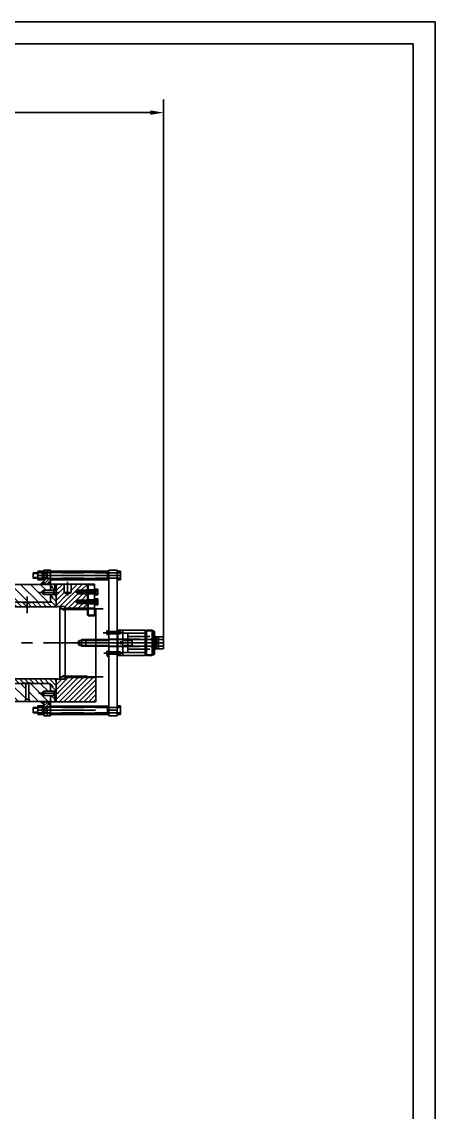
# Model space of a CAD drawing. Header units: millimetres. Extents: x 0 to 8400, y -2453 to 5940.
# Drawn here: x 6527 to 8400, y 1001 to 5940 of the extents above; entities that cross this region are included whole.
import ezdxf
from ezdxf.enums import TextEntityAlignment as Align

# ---------------------------------------------------------------- set-up
doc = ezdxf.new("R2010")
doc.units = ezdxf.units.MM
doc.header["$LTSCALE"] = 200
doc.linetypes.add('F', pattern=[0.75, 0.5, -0.25])
doc.linetypes.add('G', pattern=[2, 1.25, -0.25, 0.25, -0.25])
for name, color, linetype in [('01', 7, 'Continuous'), ('02', 1, 'Continuous'), ('04', 2, 'F'), ('05', 142, 'G'), ('08', 1, 'Continuous')]:
    doc.layers.add(name, color=color, linetype=linetype)
doc.styles.get("Standard").update_dxf_attribs({"font": 'isocp', "width": 0.707, "bigfont": 'intecad.shx'})
doc.dimstyles.new('INTE', dxfattribs={"dimscale": 20, "dimtxt": 3.5, "dimasz": 3, "dimexe": 3, "dimexo": 0, "dimgap": 1, "dimtad": 1, "dimdec": 3, "dimdsep": 46, "dimtxsty": 'Standard', "dimcen": 0, "dimclrd": 1, "dimclre": 1, "dimclrt": 3, "dimaunit": 1, "dimadec": 0, "dimazin": 0, "dimtfac": 1, "dimtdec": 3, "dimtmove": 0, "dimatfit": 0, "dimfxl": 1, "dimarcsym": 0})

# ---------------------------------------------------------------- blocks, each defined once
blk = doc.blocks.new('*D33')
at = {"layer": '08', "color": 1, "lineweight": -2, "transparency": 16777216}
for p, q in [((1091.5, 3154.4), (1091.5, 5588.7)), ((7169.5, 3154.4), (7169.5, 5588.7)), ((7109.5, 5528.7), (1151.5, 5528.7))]:
    blk.add_line(p, q, dxfattribs=at)
at = {"layer": '08', "color": 1, "transparency": 16777216}
for points in [[(1151.5, 5538.7), (1151.5, 5518.7), (1091.5, 5528.7)], [(7109.5, 5538.7), (7109.5, 5518.7), (7169.5, 5528.7)]]:
    blk.add_solid(points, dxfattribs=at)
at = {"layer": 'DEFPOINTS', "color": 0, "transparency": 16777216}
for p in [(1091.5, 5528.7), (1091.5, 3154.4), (7169.5, 3154.4)]:
    blk.add_point(p, dxfattribs=at)
at = {"layer": '08', "color": 3, "transparency": 16777216, "insert": (4130.5, 5583.7), "char_height": 70, "attachment_point": 5}
blk.add_mtext('6078', dxfattribs=at)
blk = doc.blocks.new('*U30')
at = {"layer": '01'}
for p, q in [((-27.2, 9), (-27.2, 0)), ((0, 9), (-27.2, 9)), ((-27.2, 0), (0, 0)), ((0, 0), (-5.2, 9)), ((0, 9), (5.2, 0)), ((0, 9), (27.2, 9)), ((27.2, 0), (0, 0)), ((27.2, 9), (27.2, 0))]:
    blk.add_line(p, q, dxfattribs=at)
at = {"layer": '05'}
blk.add_line((0, 11.1), (0, -2.1), dxfattribs=at)
blk = doc.blocks.new('*U28')
at = {"layer": '01'}
for p, q in [((-21.5, 0), (-21.5, 19.8)), ((-21.5, 19.8), (0, 19.8)), ((-21.5, 12), (0, 12)), ((0, 19.8), (0, 0)), ((0, -19.8), (0, 0)), ((-21.5, 0), (-21.5, -19.8)), ((-21.5, -12), (0, -12)), ((-21.5, -19.8), (0, -19.8))]:
    blk.add_line(p, q, dxfattribs=at)
at = {"layer": '05'}
blk.add_line((-22.6, 0), (1.1, 0), dxfattribs=at)
blk = doc.blocks.new('*U29')
at = {"layer": '01'}
for p, q in [((-18.3, 6), (-18.3, 0)), ((0, 6), (-18.3, 6)), ((-18.3, 0), (0, 0)), ((0, 0), (-3.5, 6)), ((0, 6), (3.5, 0)), ((0, 6), (18.3, 6)), ((18.3, 0), (0, 0)), ((18.3, 6), (18.3, 0))]:
    blk.add_line(p, q, dxfattribs=at)
at = {"layer": '05'}
blk.add_line((0, 8.1), (0, -2.1), dxfattribs=at)
blk = doc.blocks.new('*U31')
at = {"layer": '01'}
for p, q in [((-7.7, 2.6), (-7.7, 0)), ((0, 2.6), (-7.7, 2.6)), ((-7.7, 0), (0, 0)), ((0, 0), (-1.5, 2.6)), ((0, 2.6), (1.5, 0)), ((0, 2.6), (7.7, 2.6)), ((7.7, 0), (0, 0)), ((7.7, 2.6), (7.7, 0))]:
    blk.add_line(p, q, dxfattribs=at)
at = {"layer": '05'}
blk.add_line((0, 4.7), (0, -2.1), dxfattribs=at)
blk = doc.blocks.new('*U27')
at = {"layer": '01'}
for p, q in [((-12.2, 4.1), (-12.2, 0)), ((0, 4.1), (-12.2, 4.1)), ((-12.2, 0), (0, 0)), ((0, 0), (-2.4, 4.1)), ((0, 4.1), (2.4, 0)), ((0, 4.1), (12.2, 4.1)), ((12.2, 0), (0, 0)), ((12.2, 4.1), (12.2, 0))]:
    blk.add_line(p, q, dxfattribs=at)
at = {"layer": '05'}
blk.add_line((0, 6.2), (0, -2.1), dxfattribs=at)
blk = doc.blocks.new('*U45')
at = {"layer": '01'}
for points in [[(415, 292), (25, 292)], [(415, 5), (415, 292)]]:
    blk.add_lwpolyline(points, dxfattribs=at)
at = {"layer": '02'}
for points in [[(420, 297), (0, 297)], [(420, 0), (420, 297)]]:
    blk.add_lwpolyline(points, dxfattribs=at)

msp = doc.modelspace()

# ---------------------------------------------------------------- hatches: boundary and pattern name
at = {"layer": '01'}
for points in [[(6640.0495, 3393.5123), (6627.0495, 3393.5123), (6627.0495, 3392.0123), (6658.0495, 3392.0123), (6658.0495, 3411.5123)], [(6627.0495, 3392.0123), (6610.6838, 3392.0123), (6627.0495, 3407.4155)], [(6627.0495, 3392.0123), (6610.6838, 3392.0123), (6627.0495, 3407.4155)], [(6627.0495, 2862.0123), (6610.6838, 2862.0123), (6627.0495, 2846.6091)], [(6627.0495, 2862.0123), (6610.6838, 2862.0123), (6627.0495, 2846.6091)], [(6658.0495, 2842.5123), (6658.0495, 2862.0123), (6627.0495, 2862.0123), (6627.0495, 2860.5123), (6640.0495, 2860.5123)]]:
    msp.add_hatch(color=256, dxfattribs=at).paths.add_polyline_path(points)
h = msp.add_hatch(color=256, dxfattribs=at)
h.paths.add_polyline_path([(6915.0495, 3451.0123), (6921.0495, 3451.0123), (6921.0495, 3445.0123)])
h.paths.add_polyline_path([(6921.0495, 3419.0123), (6921.0495, 3413.0123), (6915.0495, 3413.0123)])
h = msp.add_hatch(color=256, dxfattribs=at)
h.paths.add_polyline_path([(6915.0495, 2803.0123), (6921.0495, 2803.0123), (6921.0495, 2809.0123)])
h.paths.add_polyline_path([(6921.0495, 2835.0123), (6921.0495, 2841.0123), (6915.0495, 2841.0123)])
at = {"layer": '02', "linetype": 'Continuous'}
h = msp.add_hatch(dxfattribs=at)
h.set_pattern_fill('LINE', color=1, scale=3, angle=45, style=0)
h.set_pattern_definition([(45, (-610.979, -99.662), (-6.735192, 6.735192), [])])
h.paths.add_polyline_path([(6627.0495, 2835.0123), (6658.0495, 2835.0123), (6658.0495, 2842.5123), (6640.0495, 2860.5123), (6627.0495, 2860.5123)])
h.paths.add_polyline_path([(6658.0495, 2797.0123), (6658.0495, 2809.0123), (6627.0495, 2809.0123), (6627.0495, 2797.0123)])
h.paths.add_polyline_path([(6627.0495, 3419.0123), (6627.0495, 3393.5123), (6640.0495, 3393.5123), (6658.0495, 3411.5123), (6658.0495, 3419.0123)])
h.paths.add_polyline_path([(6627.0495, 3457.0123), (6627.0495, 3445.0123), (6658.0495, 3445.0123), (6658.0495, 3457.0123)])
h = msp.add_hatch(dxfattribs=at)
h.set_pattern_fill('LINE', color=1, scale=10, angle=135, style=0)
h.set_pattern_definition([(135, (4135.49, 2006.008), (-22.45064, -22.45064), [])])
h.paths.add_polyline_path([(6663.0495, 3311.0123), (6670.0495, 3318.0123), (6670.0495, 3346.0123), (6638.0495, 3346.0123), (6628.3921, 3355.5123), (6638.0495, 3365.0123), (6670.0495, 3365.0123), (6670.0495, 3392.0123), (6639.0495, 3392.0123), (6480.0495, 3392.0123), (6480.0495, 3400.0123), (5801.0495, 3400.0123), (5801.0495, 3392.0123), (5705.0495, 3392.0123), (5705.0495, 3365.0123), (5737.0495, 3365.0123), (5746.707, 3355.5123), (5737.0495, 3346.0123), (5705.0495, 3346.0123), (5705.0495, 3318.0123), (5712.0495, 3311.0123)])
h.paths.add_polyline_path([(6480.0495, 2854.0123), (6480.0495, 2862.0123), (6542.1665, 2862.0123), (6543.8739, 2872.0123), (6545.0495, 2872.0123), (6545.0495, 2943.0123), (6024.0495, 2943.0123), (6024.0495, 2864.0123), (6025.2251, 2864.0123), (6026.9326, 2854.0123)])
h.paths.add_polyline_path([(5966.0495, 2854.0123), (6007.1665, 2854.0123), (6008.8739, 2864.0123), (6010.0495, 2864.0123), (6010.0495, 2943.0123), (5852.0495, 2943.0123), (5852.0495, 2864.0123), (5853.2251, 2864.0123), (5854.9326, 2854.0123)])
h.paths.add_polyline_path([(5838.0495, 2943.0123), (5712.0495, 2943.0123), (5705.0495, 2936.0123), (5705.0495, 2908.0123), (5737.0495, 2908.0123), (5746.707, 2898.5123), (5737.0495, 2889.0123), (5705.0495, 2889.0123), (5705.0495, 2862.0123), (5801.0495, 2862.0123), (5801.0495, 2854.0123), (5835.1665, 2854.0123), (5836.8739, 2864.0123), (5838.0495, 2864.0123)])
h.paths.add_polyline_path([(6628.3921, 2898.5123), (6638.0495, 2908.0123), (6670.0495, 2908.0123), (6670.0495, 2936.0123), (6663.0495, 2943.0123), (6559.0495, 2943.0123), (6559.0495, 2872.0123), (6560.2251, 2872.0123), (6561.9326, 2862.0123), (6639.0495, 2862.0123), (6670.0495, 2862.0123), (6670.0495, 2889.0123), (6638.0495, 2889.0123)])
h.paths.add_polyline_path([(6560.2251, 2872.0123), (6559.0495, 2872.0123), (6560.9675, 2862.0123), (6561.9326, 2862.0123)], flags=16)
h.paths.add_polyline_path([(6542.1665, 2862.0123), (6543.1316, 2862.0123), (6545.0495, 2872.0123), (6543.8739, 2872.0123)], flags=16)
h.paths.add_polyline_path([(6025.9675, 2854.0123), (6026.9326, 2854.0123), (6025.2251, 2864.0123), (6024.0495, 2864.0123)])
h.paths.add_polyline_path([(6007.1665, 2854.0123), (6008.1316, 2854.0123), (6010.0495, 2864.0123), (6008.8739, 2864.0123)])
h.paths.add_polyline_path([(5835.1665, 2854.0123), (5836.1316, 2854.0123), (5838.0495, 2864.0123), (5836.8739, 2864.0123)])
h.paths.add_polyline_path([(5853.2251, 2864.0123), (5852.0495, 2864.0123), (5853.9675, 2854.0123), (5854.9326, 2854.0123)], flags=16)
h = msp.add_hatch(dxfattribs=at)
h.set_pattern_fill('LINE', color=1, scale=5, angle=45, style=0)
h.set_pattern_definition([(135, (7241.48, 2037.305), (11.22532, 11.22532), [])])
h.paths.add_polyline_path([(6559.0495, 2943.0123), (6559.0495, 2944.5123), (6540.0495, 2944.5123), (6540.0495, 2963.5123), (6675.0495, 2963.5123), (6683.0495, 2955.5123), (6683.0495, 2908.0123), (6658.0495, 2908.0123), (6658.0495, 2937.0123, 0.414213562), (6652.0495, 2943.0123)])
h.paths.add_polyline_path([(6676.5495, 2860.5123), (6658.0495, 2860.5123), (6658.0495, 2889.0123), (6682.9904, 2889.0123, -0.07707166), (6682.8436, 2888.7433), (6676.5495, 2880.5205)])
h.paths.add_polyline_path([(6405.5495, 2943.0123), (6404.0495, 2944.5123), (6404.0495, 2962.0123), (6405.5495, 2963.5123), (6540.0495, 2963.5123), (6540.0495, 2944.5123), (6521.0495, 2944.5123), (6521.0495, 2943.0123)])
h.paths.add_polyline_path([(6405.5495, 3290.5123), (6404.0495, 3292.0123), (6404.0495, 3309.5123), (6405.5495, 3311.0123), (6518.0495, 3311.0123), (6521.0495, 3311.0123), (6521.0495, 3309.5123), (6540.0495, 3309.5123), (6540.0495, 3290.5123)])
h.paths.add_polyline_path([(6540.0495, 3290.5123), (6540.0495, 3309.5123), (6559.0495, 3309.5123), (6559.0495, 3311.0123), (6652.0495, 3311.0123, 0.414213562), (6658.0495, 3317.0123), (6658.0495, 3346.0123), (6683.0495, 3346.0123), (6683.0495, 3298.5123), (6675.0495, 3290.5123)])
h.paths.add_polyline_path([(6676.5495, 3373.5041), (6682.8436, 3365.2813, -0.07707166), (6682.9904, 3365.0123), (6658.0495, 3365.0123), (6658.0495, 3393.5123), (6676.5495, 3393.5123)])
at = {"layer": '02'}
h = msp.add_hatch(dxfattribs=at)
h.set_pattern_fill('LINE', color=256, scale=5, angle=45, style=0)
h.set_pattern_definition([(45, (-57.184, 170.904), (-11.22532, 11.22532), [])])
h.paths.add_polyline_path([(6735.0495, 3345.8288), (6719.0495, 3355.5123), (6719.0495, 3393.5123), (6683.0495, 3393.5123), (6683.0495, 3296.0123, 0.414213562), (6688.0495, 3291.0123), (6719.0495, 3291.0123, -0.414213562), (6724.0495, 3286.0123), (6724.0495, 3284.2623), (6825.0495, 3284.2623), (6825.0495, 3305.0123), (6791.1495, 3305.0123), (6784.0495, 3305.0123), (6784.0495, 3306.6123), (6780.0495, 3306.6123), (6774.7625, 3313.0123), (6780.0495, 3319.4123), (6784.0495, 3319.4123), (6784.0495, 3321.0123), (6791.1495, 3321.0123), (6825.0495, 3321.0123), (6825.0495, 3349.5123), (6791.1495, 3349.5123), (6784.0495, 3349.5123), (6784.0495, 3351.1123), (6780.0495, 3351.1123), (6774.7625, 3357.5123), (6780.0495, 3363.9123), (6784.0495, 3363.9123), (6784.0495, 3365.5123), (6791.1495, 3365.5123), (6825.0495, 3365.5123), (6825.0495, 3390.0123), (6825.0495, 3393.5123), (6751.0495, 3393.5123), (6751.0495, 3355.5123)])
h.paths.add_polyline_path([(6862.7995, 2860.5123), (6862.7995, 2969.7623), (6859.9245, 2972.6373), (6857.0495, 2969.7623), (6724.0495, 2969.7623), (6724.0495, 2968.0123, -0.414213562), (6719.0495, 2963.0123), (6688.0495, 2963.0123, 0.414213562), (6683.0495, 2958.0123), (6683.0495, 2860.5123)])

# ---------------------------------------------------------------- linework, layer by layer
at = {"layer": '01'}
for p, q in [((6599.5495, 3444.0123), (6579.0495, 3444.0123)), ((6579.0495, 3444.0123), (6579.0495, 3432.0123)), ((6579.0495, 3420.0123), (6579.0495, 3432.0123)), ((6599.5495, 3420.0123), (6579.0495, 3420.0123)), ((6627.0495, 3392.0123), (6627.0495, 3457.0123)), ((6658.0495, 3457.0123), (6627.0495, 3457.0123)), ((6658.0495, 3444.0123), (6627.0495, 3444.0123)), ((6658.0495, 3420.0123), (6627.0495, 3420.0123)), ((6642.0495, 3444.0123), (6642.0495, 3432.0123)), ((6642.0495, 3420.0123), (6642.0495, 3432.0123)), ((6921.0495, 3451.0123), (6658.0495, 3451.0123)), ((6658.0495, 3413.0123), (6921.0495, 3413.0123)), ((6921.0495, 3457.0123), (6921.0495, 2797.0123)), ((6921.0495, 3457.0123), (6959.0495, 3457.0123)), ((6959.0495, 3457.0123), (6959.0495, 2797.0123)), ((6959.0495, 3452.0023), (6959.0495, 3432.0123)), ((6974.0495, 3452.0023), (6959.0495, 3452.0023)), ((6959.0495, 3444.0123), (6974.0495, 3444.0123)), ((6959.0495, 3412.0223), (6959.0495, 3432.0123)), ((6959.0495, 3420.0123), (6974.0495, 3420.0123)), ((6974.0495, 3412.0223), (6959.0495, 3412.0223)), ((6974.0495, 3432.0123), (6974.0495, 3452.0023)), ((6974.0495, 3432.0123), (6974.0495, 3412.0223)), ((6627.0495, 3407.4155), (6610.6838, 3392.0123)), ((6627.637, 3365.0123), (6626.0495, 3363.6355)), ((6627.637, 3365.0123), (6627.637, 3346.0123)), ((6672.8211, 3365.0123), (6672.8211, 3346.0123)), ((6674.0495, 3363.4239), (6672.8211, 3365.0123)), ((6683.0495, 3393.5123), (6683.0495, 3296.0123)), ((6780.0495, 3363.9123), (6774.7625, 3357.5123)), ((6780.0495, 3351.1123), (6780.0495, 3363.9123)), ((6791.1495, 3365.5123), (6791.1495, 3357.5123)), ((6825.0495, 3365.5123), (6791.1495, 3365.5123)), ((6825.0495, 3252.5123), (6825.0495, 3390.0123)), ((6828.5495, 3393.5123), (6828.5495, 3284.2623)), ((6857.0495, 3393.5123), (6857.0495, 3284.2623)), ((6861.1495, 3370.5973), (6861.1495, 3357.5123)), ((6871.1495, 3370.5973), (6861.1495, 3370.5973)), ((6861.1495, 3365.5123), (6871.1495, 3365.5123)), ((6871.1495, 3357.5123), (6871.1495, 3370.5973)), ((6627.637, 3346.0123), (6626.0495, 3347.3891)), ((6674.0495, 3347.6007), (6672.8211, 3346.0123)), ((6735.0495, 3345.8288), (6719.0495, 3355.5123)), ((6751.0495, 3355.5123), (6735.0495, 3345.8288)), ((6774.7625, 3357.5123), (6780.0495, 3351.1123)), ((6780.0495, 3319.4123), (6774.7625, 3313.0123)), ((6774.7625, 3313.0123), (6780.0495, 3306.6123)), ((6780.0495, 3306.6123), (6780.0495, 3319.4123)), ((6791.1495, 3349.5123), (6791.1495, 3357.5123)), ((6825.0495, 3349.5123), (6791.1495, 3349.5123)), ((6791.1495, 3321.0123), (6791.1495, 3313.0123)), ((6825.0495, 3321.0123), (6791.1495, 3321.0123)), ((6791.1495, 3305.0123), (6791.1495, 3313.0123)), ((6861.1495, 3344.4273), (6861.1495, 3357.5123)), ((6861.1495, 3349.5123), (6871.1495, 3349.5123)), ((6871.1495, 3344.4273), (6861.1495, 3344.4273)), ((6861.1495, 3326.0973), (6861.1495, 3313.0123)), ((6871.1495, 3326.0973), (6861.1495, 3326.0973)), ((6861.1495, 3321.0123), (6871.1495, 3321.0123)), ((6871.1495, 3357.5123), (6871.1495, 3344.4273)), ((6871.1495, 3313.0123), (6871.1495, 3326.0973)), ((6871.1495, 3313.0123), (6871.1495, 3299.9273)), ((6724.0495, 3284.2623), (6724.0495, 3286.0123)), ((6724.0495, 3284.2623), (6857.0495, 3284.2623)), ((6740.3995, 3284.2623), (6734.0495, 3284.2623)), ((6825.0495, 3305.0123), (6791.1495, 3305.0123)), ((6857.0495, 3284.2623), (6862.7995, 3278.5123)), ((6861.1495, 3305.0123), (6871.1495, 3305.0123)), ((6861.1495, 3305.0123), (6871.1495, 3305.0123)), ((6871.1495, 3299.9273), (6861.1495, 3299.9273)), ((6862.7995, 3278.5123), (6862.7995, 3132.094)), ((6912.0495, 3181.9973), (6918.4495, 3181.9973)), ((6912.0495, 3173.1123), (6912.0495, 3181.9973)), ((6918.4495, 3178.1123), (6912.0495, 3178.1123)), ((6912.0495, 3173.1123), (6912.0495, 3164.2273)), ((6918.4495, 3168.1123), (6912.0495, 3168.1123)), ((6912.0495, 3164.2273), (6918.4495, 3164.2273)), ((6918.4495, 3181.9973), (6918.4495, 3173.1123)), ((6918.4495, 3164.2273), (6918.4495, 3173.1123)), ((6962.0495, 3184.0123), (6962.0495, 3127.0123)), ((6921.0495, 3142.0123), (6862.7995, 3142.0123)), ((6862.7995, 2860.5123), (6862.7995, 3121.9306)), ((6921.0495, 3112.0123), (6862.7995, 3112.0123)), ((6959.0495, 3142.0123), (7147.0495, 3142.0123)), ((6959.0495, 3112.0123), (7147.0495, 3112.0123)), ((6962.0495, 3070.0123), (6962.0495, 3127.0123)), ((7027.2659, 3142.0123), (7027.2659, 3127.0123)), ((7027.2659, 3112.0123), (7027.2659, 3127.0123)), ((7147.0495, 3154.4073), (7147.0495, 3127.0123)), ((7169.5495, 3154.4073), (7147.0495, 3154.4073)), ((7147.0495, 3142.0123), (7169.5495, 3142.0123)), ((7147.0495, 3099.6173), (7147.0495, 3127.0123)), ((7147.0495, 3112.0123), (7169.5495, 3112.0123)), ((7169.5495, 3127.0123), (7169.5495, 3154.4073)), ((7169.5495, 3127.0123), (7169.5495, 3099.6173)), ((6912.0495, 3089.7973), (6918.4495, 3089.7973)), ((6912.0495, 3080.9123), (6912.0495, 3089.7973)), ((6918.4495, 3085.9123), (6912.0495, 3085.9123)), ((6912.0495, 3080.9123), (6912.0495, 3072.0273)), ((6918.4495, 3075.9123), (6912.0495, 3075.9123)), ((6912.0495, 3072.0273), (6918.4495, 3072.0273)), ((6918.4495, 3089.7973), (6918.4495, 3080.9123)), ((6918.4495, 3072.0273), (6918.4495, 3080.9123)), ((7169.5495, 3099.6173), (7147.0495, 3099.6173)), ((6724.0495, 2969.7623), (6857.0495, 2969.7623)), ((6724.0495, 2969.7623), (6724.0495, 2968.0123)), ((6857.0495, 2969.7623), (6862.7995, 2975.5123)), ((6859.9245, 2972.6373), (6862.7995, 2969.7623)), ((6627.637, 2908.0123), (6626.0495, 2906.6355)), ((6627.637, 2889.0123), (6626.0495, 2890.3891)), ((6627.637, 2889.0123), (6627.637, 2908.0123)), ((6672.8211, 2889.0123), (6672.8211, 2908.0123)), ((6674.0495, 2906.4239), (6672.8211, 2908.0123)), ((6674.0495, 2890.6007), (6672.8211, 2889.0123)), ((6579.0495, 2834.0123), (6579.0495, 2822.0123)), ((6599.5495, 2834.0123), (6579.0495, 2834.0123)), ((6579.0495, 2810.0123), (6579.0495, 2822.0123)), ((6627.0495, 2846.6091), (6610.6838, 2862.0123)), ((6627.0495, 2797.0123), (6627.0495, 2862.0123)), ((6658.0495, 2834.0123), (6627.0495, 2834.0123)), ((6642.0495, 2834.0123), (6642.0495, 2822.0123)), ((6642.0495, 2810.0123), (6642.0495, 2822.0123)), ((6658.0495, 2841.0123), (6921.0495, 2841.0123)), ((6974.0495, 2842.0023), (6959.0495, 2842.0023)), ((6959.0495, 2834.0123), (6974.0495, 2834.0123)), ((6974.0495, 2822.0123), (6974.0495, 2842.0023)), ((6974.0495, 2822.0123), (6974.0495, 2802.0223)), ((6599.5495, 2810.0123), (6579.0495, 2810.0123)), ((6658.0495, 2810.0123), (6627.0495, 2810.0123)), ((6658.0495, 2797.0123), (6627.0495, 2797.0123)), ((6921.0495, 2803.0123), (6658.0495, 2803.0123)), ((6921.0495, 2797.0123), (6959.0495, 2797.0123)), ((6959.0495, 2810.0123), (6974.0495, 2810.0123)), ((6974.0495, 2802.0223), (6959.0495, 2802.0223))]:
    msp.add_line(p, q, dxfattribs=at)
at = {"layer": '01', "color": 7, "linetype": 'Continuous'}
for p, q in [((6627.0495, 3445.0123), (6658.0495, 3445.0123)), ((6627.0495, 3419.0123), (6658.0495, 3419.0123)), ((6658.0495, 3365.0123), (6658.0495, 3457.0123)), ((6921.0495, 3445.0123), (6915.0495, 3451.0123)), ((6915.0495, 3413.0123), (6915.0495, 3451.0123)), ((6921.0495, 3419.0123), (6915.0495, 3413.0123)), ((6480.0495, 3392.0123), (6639.0495, 3392.0123)), ((6626.0495, 3365.0123), (6616.3921, 3355.5123)), ((6626.0495, 3346.0123), (6626.0495, 3365.0123)), ((6682.9904, 3365.0123), (6626.0495, 3365.0123)), ((6828.5495, 3393.5123), (6658.0495, 3393.5123)), ((6674.0495, 3347.6007), (6674.0495, 3363.4239)), ((6676.5495, 3374.0123), (6676.5495, 3393.5123)), ((6682.8436, 3365.2813), (6676.8584, 3373.1006)), ((6719.0495, 3393.5123), (6719.0495, 3355.5123)), ((6751.0495, 3393.5123), (6751.0495, 3355.5123)), ((6791.1495, 3363.9123), (6780.0495, 3363.9123)), ((6784.0495, 3365.5123), (6784.0495, 3349.5123)), ((6825.0495, 3393.5123), (6825.0495, 3284.2623)), ((6825.0495, 3390.0123), (6828.5495, 3393.5123)), ((6825.0495, 3390.0123), (6857.0495, 3390.0123)), ((6828.5495, 3393.5123), (6857.0495, 3393.5123)), ((5711.0495, 3311.0123), (6664.0495, 3311.0123)), ((6533.0495, 3311.0123), (6533.0495, 3309.5123)), ((6571.0495, 3309.5123), (6533.0495, 3309.5123)), ((6571.0495, 3311.0123), (6571.0495, 3309.5123)), ((6616.3921, 3355.5123), (6626.0495, 3346.0123)), ((6626.0495, 3346.0123), (6683.0495, 3346.0123)), ((6651.0495, 3311.0123), (6658.0495, 3318.0123)), ((6658.0495, 3317.0123), (6658.0495, 3346.0123)), ((6751.0495, 3355.5123), (6719.0495, 3355.5123)), ((6791.1495, 3351.1123), (6780.0495, 3351.1123)), ((6791.1495, 3319.4123), (6780.0495, 3319.4123)), ((6784.0495, 3321.0123), (6784.0495, 3305.0123)), ((6689.0495, 3290.5123), (6410.0495, 3290.5123)), ((6683.0495, 3298.5123), (6675.0495, 3290.5123)), ((6719.0495, 3291.0123), (6688.0495, 3291.0123)), ((6699.0495, 3127.0123), (6699.0495, 3290.5123)), ((6699.0495, 3290.5123), (6710.6206, 3278.9412)), ((6717.6917, 3276.0123), (6719.0495, 3276.0123)), ((6724.0495, 3127.0123), (6724.0495, 3284.2623)), ((6791.1495, 3306.6123), (6780.0495, 3306.6123)), ((6959.0495, 3181.0123), (6962.0495, 3184.0123)), ((6959.0495, 3127.0123), (6959.0495, 3181.0123)), ((6962.0495, 3184.0123), (7086.894, 3184.0123)), ((7086.894, 3184.0123), (7086.894, 3127.0123)), ((7086.894, 3184.0123), (7089.894, 3181.0123)), ((7092.894, 3184.0123), (7089.894, 3181.0123)), ((7089.894, 3127.0123), (7089.894, 3181.0123)), ((7092.894, 3184.0123), (7092.894, 3127.0123)), ((7092.894, 3184.0123), (7117.4552, 3184.0123)), ((7117.4552, 3184.0123), (7117.4552, 3127.0123)), ((7117.4552, 3184.0123), (7120.4552, 3181.0123)), ((7120.4552, 3181.0123), (7120.4552, 3127.0123)), ((7120.4552, 3181.0123), (7125.0495, 3181.0123)), ((7125.0495, 3181.0123), (7125.0495, 3127.0123)), ((7125.0495, 3181.0123), (7128.0495, 3178.0123)), ((7128.0495, 3127.0123), (7128.0495, 3178.0123)), ((6699.0495, 3127.0123), (6699.0495, 2963.5123)), ((6724.0495, 3127.0123), (6724.0495, 2969.7623)), ((6959.0495, 3127.0123), (6959.0495, 3073.0123)), ((7086.894, 3070.0123), (7086.894, 3127.0123)), ((7089.894, 3127.0123), (7089.894, 3073.0123)), ((7092.894, 3070.0123), (7092.894, 3127.0123)), ((7117.4552, 3070.0123), (7117.4552, 3127.0123)), ((7120.4552, 3073.0123), (7120.4552, 3127.0123)), ((7125.0495, 3073.0123), (7125.0495, 3127.0123)), ((7128.0495, 3155.5123), (7135.0495, 3155.5123)), ((7128.0495, 3127.0123), (7128.0495, 3076.0123)), ((7135.0495, 3155.5123), (7135.0495, 3127.0123)), ((7135.0495, 3155.5123), (7138.0495, 3152.5123)), ((7135.0495, 3098.5123), (7135.0495, 3127.0123)), ((7138.0495, 3127.0123), (7138.0495, 3152.5123)), ((7138.0495, 3127.0123), (7138.0495, 3101.5123)), ((6959.0495, 3073.0123), (6962.0495, 3070.0123)), ((6962.0495, 3070.0123), (7086.894, 3070.0123)), ((7086.894, 3070.0123), (7089.894, 3073.0123)), ((7092.894, 3070.0123), (7089.894, 3073.0123)), ((7092.894, 3070.0123), (7117.4552, 3070.0123)), ((7117.4552, 3070.0123), (7120.4552, 3073.0123)), ((7120.4552, 3073.0123), (7125.0495, 3073.0123)), ((7125.0495, 3073.0123), (7128.0495, 3076.0123)), ((7128.0495, 3098.5123), (7135.0495, 3098.5123)), ((7135.0495, 3098.5123), (7138.0495, 3101.5123)), ((6689.0495, 2963.5123), (6410.0495, 2963.5123)), ((6683.0495, 2955.5123), (6675.0495, 2963.5123)), ((6699.0495, 2963.5123), (6710.6206, 2975.0834)), ((6717.6917, 2978.0123), (6719.0495, 2978.0123)), ((5698.0495, 2943.0123), (6651.0495, 2943.0123)), ((6533.0495, 2943.0123), (6533.0495, 2944.5123)), ((6571.0495, 2944.5123), (6533.0495, 2944.5123)), ((6545.0495, 2872.0123), (6545.0495, 2943.0123)), ((6559.0495, 2872.0123), (6559.0495, 2943.0123)), ((6571.0495, 2943.0123), (6571.0495, 2944.5123)), ((6651.0495, 2943.0123), (6658.0495, 2936.0123)), ((6658.0495, 2908.0123), (6658.0495, 2937.0123)), ((6683.0495, 2957.5123), (6683.0495, 2860.5123)), ((6719.0495, 2963.0123), (6688.0495, 2963.0123)), ((6545.0495, 2872.0123), (6543.1316, 2862.0123)), ((6543.8739, 2872.0123), (6560.2251, 2872.0123)), ((6559.0495, 2872.0123), (6560.9675, 2862.0123)), ((6616.3921, 2898.5123), (6626.0495, 2908.0123)), ((6626.0495, 2889.0123), (6616.3921, 2898.5123)), ((6626.0495, 2908.0123), (6626.0495, 2889.0123)), ((6626.0495, 2908.0123), (6683.0495, 2908.0123)), ((6682.9904, 2889.0123), (6626.0495, 2889.0123)), ((6658.0495, 2797.0123), (6658.0495, 2889.0123)), ((6674.0495, 2906.4239), (6674.0495, 2890.6007)), ((6676.5495, 2880.0123), (6676.5495, 2860.5123)), ((6682.8436, 2888.7433), (6676.8584, 2880.924)), ((6480.0495, 2862.0123), (6639.0495, 2862.0123)), ((6627.0495, 2835.0123), (6658.0495, 2835.0123)), ((6862.7995, 2860.5123), (6658.0495, 2860.5123)), ((6921.0495, 2835.0123), (6915.0495, 2841.0123)), ((6915.0495, 2841.0123), (6915.0495, 2803.0123)), ((6627.0495, 2809.0123), (6658.0495, 2809.0123)), ((6921.0495, 2809.0123), (6915.0495, 2803.0123))]:
    msp.add_line(p, q, dxfattribs=at)
msp.add_circle((6975.5549, 3127.0123), 3.6335, dxfattribs=at)
for centre, radius, start, end in [((6678.0495, 3374.0123), 1.5, 180, 217.4320084), ((6682.0495, 3364.6735), 1, 0, 37.4320084), ((6652.0495, 3317.0123), 6, 270, 0), ((6677.0495, 3296.5123), 6, 270, 0), ((6717.6917, 3286.0123), 10, 225, 270), ((6719.0495, 3286.0123), 5, 0, 90), ((6719.0495, 3281.0123), 5, 270, 0), ((6677.0495, 2957.5123), 6, 0, 90), ((6717.6917, 2968.0123), 10, 90, 135), ((6719.0495, 2973.0123), 5, 0, 90), ((6719.0495, 2968.0123), 5, 270, 0), ((6652.0495, 2937.0123), 6, 0, 90), ((6678.0495, 2880.0123), 1.5, 142.5679916, 180), ((6682.0495, 2889.3511), 1, 322.5679916, 0)]:
    msp.add_arc(centre, radius, start, end, dxfattribs=at)
at = {"layer": '01'}
for centre, start, end in [((6688.0495, 3296.0123), 180, 270), ((6688.0495, 2958.0123), 90, 180)]:
    msp.add_arc(centre, 5, start, end, dxfattribs=at)
at = {"layer": '02'}
for p, q in [((6579.0495, 3441.6123), (6599.5495, 3441.6123)), ((6579.0495, 3422.4123), (6599.5495, 3422.4123)), ((6627.0495, 3441.6123), (6642.0495, 3441.6123)), ((6627.0495, 3422.4123), (6642.0495, 3422.4123)), ((6682.8436, 3365.2813), (6683.0495, 3365.0123)), ((6683.0495, 3364.6735), (6683.0495, 3365.0123)), ((6791.1495, 3363.9123), (6825.0495, 3363.9123)), ((6791.1495, 3351.1123), (6825.0495, 3351.1123)), ((6791.1495, 3319.4123), (6825.0495, 3319.4123)), ((6791.1495, 3306.6123), (6825.0495, 3306.6123)), ((6862.7995, 3138.4123), (6921.0495, 3138.4123)), ((6862.7995, 3115.6123), (6921.0495, 3115.6123)), ((6975.5549, 3134.1316), (6975.5549, 3121.2692)), ((6990.5495, 3138.4123), (7027.2659, 3138.4123)), ((6990.5495, 3115.6123), (7027.2659, 3115.6123)), ((6682.8436, 2888.7433), (6683.0495, 2889.0123)), ((6683.0495, 2889.3511), (6683.0495, 2889.0123)), ((6579.0495, 2831.6123), (6599.5495, 2831.6123)), ((6627.0495, 2831.6123), (6642.0495, 2831.6123)), ((6579.0495, 2812.4123), (6599.5495, 2812.4123)), ((6627.0495, 2812.4123), (6642.0495, 2812.4123))]:
    msp.add_line(p, q, dxfattribs=at)
at = {"layer": '02', "color": 1, "linetype": 'Continuous'}
for p, q in [((6791.1495, 3365.5123), (6784.0495, 3365.5123)), ((6791.1495, 3349.5123), (6784.0495, 3349.5123)), ((6791.1495, 3321.0123), (6784.0495, 3321.0123)), ((6791.1495, 3305.0123), (6784.0495, 3305.0123)), ((7089.894, 3181.0123), (7120.4552, 3181.0123)), ((7089.894, 3073.0123), (7120.4552, 3073.0123)), ((6543.8739, 2872.0123), (6542.1665, 2862.0123)), ((6560.2251, 2872.0123), (6561.9326, 2862.0123))]:
    msp.add_line(p, q, dxfattribs=at)
at = {"layer": '02'}
msp.add_arc((6975.5549, 3127.0123), 4.5, 180, 90, dxfattribs=at)
at = {"layer": '04', "color": 2, "linetype": 'F'}
for p, q in [((6658.0495, 3411.5123), (6640.0495, 3393.5123)), ((6658.0495, 3445.0123), (6959.0495, 3445.0123)), ((6959.0495, 3444.0123), (6658.0495, 3444.0123)), ((6959.0495, 3420.0123), (6658.0495, 3420.0123)), ((6658.0495, 3419.0123), (6959.0495, 3419.0123)), ((6640.0495, 3393.5123), (6627.0495, 3393.5123)), ((6627.0495, 3392.0123), (6658.0495, 3392.0123)), ((6825.0495, 3366.5123), (6857.0495, 3366.5123)), ((6857.0495, 3365.5123), (6825.0495, 3365.5123)), ((6825.0495, 3363.9123), (6855.1495, 3363.9123)), ((6855.1495, 3365.5123), (6855.1495, 3357.5123)), ((6825.0495, 3351.1123), (6855.1495, 3351.1123)), ((6857.0495, 3349.5123), (6825.0495, 3349.5123)), ((6825.0495, 3348.5123), (6857.0495, 3348.5123)), ((6825.0495, 3322.0123), (6857.0495, 3322.0123)), ((6857.0495, 3321.0123), (6825.0495, 3321.0123)), ((6825.0495, 3319.4123), (6855.1495, 3319.4123)), ((6855.1495, 3349.5123), (6855.1495, 3357.5123)), ((6855.1495, 3321.0123), (6855.1495, 3313.0123)), ((6855.1495, 3305.0123), (6855.1495, 3313.0123)), ((6825.0495, 3306.6123), (6855.1495, 3306.6123)), ((6857.0495, 3305.0123), (6825.0495, 3305.0123)), ((6825.0495, 3304.0123), (6857.0495, 3304.0123)), ((6825.0495, 3284.2623), (6825.0495, 3254.0123)), ((6828.5495, 3284.2623), (6828.5495, 3249.0123)), ((6857.0495, 3284.2623), (6857.0495, 3249.0123)), ((6825.0495, 3252.5123), (6828.5495, 3249.0123)), ((6825.0495, 3252.5123), (6857.0495, 3252.5123)), ((6862.7995, 3249.0123), (6828.5495, 3249.0123)), ((6921.0495, 3177.9123), (6973.0495, 3177.9123)), ((6921.0495, 3177.2066), (6973.0495, 3177.2066)), ((6921.0495, 3169.018), (6973.0495, 3169.018)), ((6921.0495, 3168.3123), (6973.0495, 3168.3123)), ((6973.0495, 3173.1123), (6973.0495, 3177.9123)), ((6973.0495, 3177.2066), (6975.7978, 3177.2066)), ((6973.0495, 3173.1123), (6973.0495, 3168.3123)), ((6973.0495, 3169.018), (6975.7978, 3169.018)), ((6975.7978, 3177.2066), (6975.7978, 3173.1123)), ((6975.7978, 3177.2066), (6979.0259, 3173.1123)), ((6975.7978, 3169.018), (6979.0259, 3173.1123)), ((6975.7978, 3169.018), (6975.7978, 3173.1123)), ((6798.0495, 3142.0123), (6862.7995, 3142.0123)), ((6862.7995, 3138.4123), (6798.0495, 3138.4123)), ((6862.7995, 3115.6123), (6798.0495, 3115.6123)), ((6798.0495, 3112.0123), (6862.7995, 3112.0123)), ((6862.7995, 3142.0123), (6862.7995, 3127.0123)), ((6862.7995, 3112.0123), (6862.7995, 3127.0123)), ((6921.0495, 3143.0123), (6959.0495, 3143.0123)), ((6959.0495, 3142.0123), (6921.0495, 3142.0123)), ((6959.0495, 3112.0123), (6921.0495, 3112.0123)), ((6960.6801, 3143.6623), (7136.419, 3143.6623)), ((6921.0495, 3111.0123), (6959.0495, 3111.0123)), ((6921.0495, 3085.7123), (6973.0495, 3085.7123)), ((6921.0495, 3085.0066), (6973.0495, 3085.0066)), ((6921.0495, 3076.818), (6973.0495, 3076.818)), ((6921.0495, 3076.1123), (6973.0495, 3076.1123)), ((6960.6801, 3110.3623), (7136.419, 3110.3623)), ((6973.0495, 3080.9123), (6973.0495, 3085.7123)), ((6973.0495, 3085.0066), (6975.7978, 3085.0066)), ((6973.0495, 3080.9123), (6973.0495, 3076.1123)), ((6973.0495, 3076.818), (6975.7978, 3076.818)), ((6975.7978, 3085.0066), (6975.7978, 3080.9123)), ((6975.7978, 3085.0066), (6979.0259, 3080.9123)), ((6975.7978, 3076.818), (6979.0259, 3080.9123)), ((6975.7978, 3076.818), (6975.7978, 3080.9123)), ((6627.0495, 2862.0123), (6658.0495, 2862.0123)), ((6640.0495, 2860.5123), (6627.0495, 2860.5123)), ((6658.0495, 2842.5123), (6640.0495, 2860.5123)), ((6658.0495, 2835.0123), (6959.0495, 2835.0123)), ((6959.0495, 2834.0123), (6658.0495, 2834.0123)), ((6959.0495, 2810.0123), (6658.0495, 2810.0123)), ((6658.0495, 2809.0123), (6959.0495, 2809.0123))]:
    msp.add_line(p, q, dxfattribs=at)
at = {"layer": '04'}
for p, q in [((6724.0495, 3278.5123), (6862.7995, 3278.5123)), ((6985.3605, 3184.0123), (6985.3605, 3127.0123)), ((6985.3605, 3170.5726), (7128.0495, 3170.5726)), ((7007.4294, 3170.5726), (7007.4294, 3127.0123)), ((6788.0495, 3138.4123), (6779.6878, 3127.0123)), ((6788.0495, 3115.6123), (6779.6878, 3127.0123)), ((6798.0495, 3138.4123), (6788.0495, 3138.4123)), ((6788.0495, 3138.4123), (6788.0495, 3127.0123)), ((6788.0495, 3115.6123), (6788.0495, 3127.0123)), ((6798.0495, 3115.6123), (6788.0495, 3115.6123)), ((6798.0495, 3142.0123), (6798.0495, 3127.0123)), ((6862.7995, 3142.0123), (6798.0495, 3142.0123)), ((6862.7995, 3138.4123), (6798.0495, 3138.4123)), ((6798.0495, 3112.0123), (6798.0495, 3127.0123)), ((6862.7995, 3115.6123), (6798.0495, 3115.6123)), ((6862.7995, 3112.0123), (6798.0495, 3112.0123)), ((6816.9847, 3142.0123), (6816.9847, 3127.0123)), ((6816.9847, 3112.0123), (6816.9847, 3127.0123)), ((6959.0495, 3145.6017), (6960.6801, 3143.6623)), ((6960.6801, 3143.6623), (6960.6801, 3110.3623)), ((6985.3605, 3070.0123), (6985.3605, 3127.0123)), ((7007.4294, 3155.5123), (7128.0495, 3155.5123)), ((7007.4294, 3083.452), (7007.4294, 3127.0123)), ((7138.0495, 3145.6017), (7136.419, 3143.6623)), ((7136.419, 3143.6623), (7136.419, 3110.3623)), ((6959.0495, 3108.4229), (6960.6801, 3110.3623)), ((6985.3605, 3083.452), (7128.0495, 3083.452)), ((7007.4294, 3098.5123), (7128.0495, 3098.5123)), ((7138.0495, 3108.4229), (7136.419, 3110.3623)), ((6724.0495, 2975.5123), (6862.7995, 2975.5123))]:
    msp.add_line(p, q, dxfattribs=at)
at = {"layer": '05'}
for p, q in [((6977.1145, 3432.0123), (6575.5006, 3432.0123)), ((6611.8724, 3432.0123), (6983.8983, 3432.0123)), ((6735.0495, 3340.8824), (6735.0495, 3403.854)), ((6603.3796, 3355.5123), (6694.1146, 3355.5123)), ((6767.7666, 3357.5123), (6867.0251, 3357.5123)), ((6770.5662, 3313.0123), (6867.0251, 3313.0123)), ((6896.57, 3281.0123), (6702.0908, 3281.0123)), ((6982.9252, 3173.1123), (6896.2345, 3173.1123)), ((6908.9845, 3173.1123), (6961.9984, 3173.1123)), ((1025.2471, 3127.0123), (6879.5986, 3127.0123)), ((6993.6145, 3127.0123), (6859.2506, 3127.0123)), ((6914.1998, 3127.0123), (7185.0366, 3127.0123)), ((6982.9252, 3080.9123), (6898.8498, 3080.9123)), ((6896.57, 2973.0123), (6702.0908, 2973.0123)), ((6603.3796, 2898.5123), (6694.1146, 2898.5123)), ((6611.8724, 2822.0123), (6983.988, 2822.0123))]:
    msp.add_line(p, q, dxfattribs=at)
at = {"layer": '05', "color": 142, "linetype": 'G'}
msp.add_line((6552.0495, 3337.5984), (6552.0495, 3261.0984), dxfattribs=at)

# ---------------------------------------------------------------- block references
at = {"layer": '01'}
msp.add_blockref('*U28', (6621.0495, 3432.0123), dxfattribs=at)
for name, p, rotation in [('*U29', (6627.0495, 3432.0123), 90), ('*U30', (7138.0495, 3127.0123), 270)]:
    msp.add_blockref(name, p, dxfattribs=dict(at, rotation=rotation))
at = {"layer": '01', "xscale": -1}
for name, p, rotation in [('*U28', (6621.0495, 2822.0123), 180), ('*U29', (6627.0495, 2822.0123), 90)]:
    msp.add_blockref(name, p, dxfattribs=dict(at, rotation=rotation))
at = {"layer": '04', "xscale": 20, "yscale": 20, "zscale": 20}
msp.add_blockref('*U45', (0, 0), dxfattribs=at)
at = {"layer": '04'}
for name, p, rotation in [('*U27', (6857.0495, 3357.5123), 270), ('*U27', (6857.0495, 3313.0123), 270), ('*U31', (6921.0495, 3173.1123), 90)]:
    msp.add_blockref(name, p, dxfattribs=dict(at, rotation=rotation))
at = {"layer": '04', "xscale": -1, "rotation": 89.99999999979153}
msp.add_blockref('*U31', (6921.0495, 3080.9123), dxfattribs=at)

# ---------------------------------------------------------------- texts
at = {"layer": '02', "width": 0.605172}
msp.add_text('●', height=20, dxfattribs=at).set_placement((6909.2495, 3062.0273), (6921.2495, 3062.0273), align=Align.FIT)

# ---------------------------------------------------------------- dimensions: what is measured, and where the dimension line sits
at = {"layer": '08'}
dim = msp.add_linear_dim(base=(1091.5495, 5528.6555), p1=(7169.5495, 3154.4073), p2=(1091.5495, 3154.4073), dimstyle='INTE', dxfattribs=at)
dim.commit()
dim.dimension.update_dxf_attribs({"geometry": '*D33', "text_midpoint": (4130.5495, 5583.6555)})

doc.saveas('drawing.dxf')
